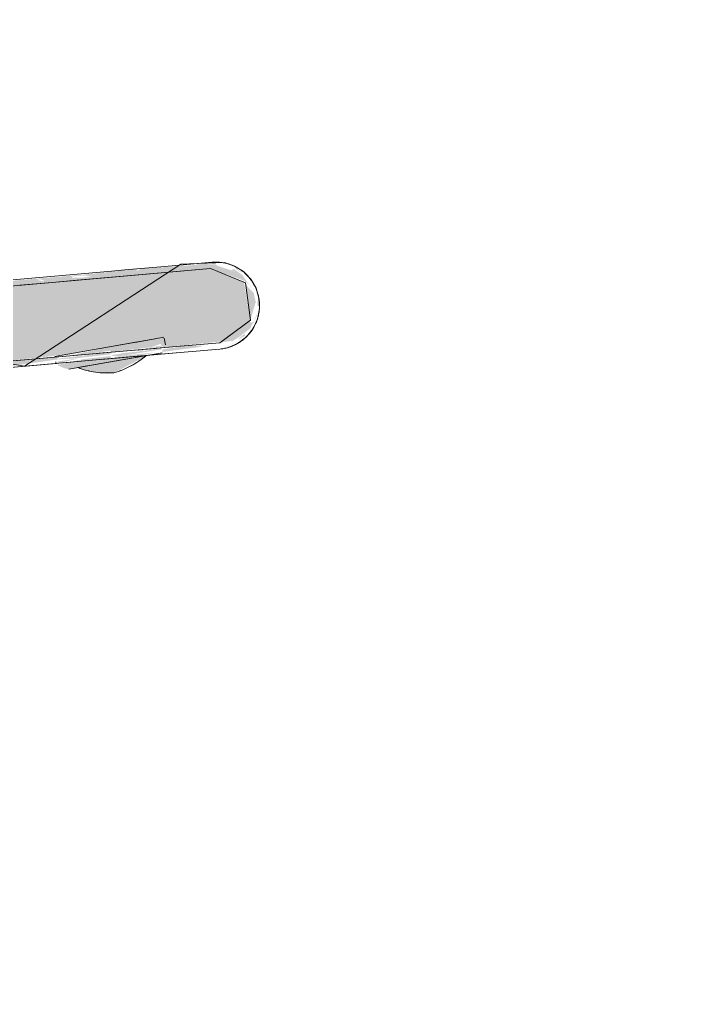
# Model space of a CAD drawing. Header units: millimetres. Extents: x 97900 to 162318, y -1987 to 22028.
# Drawn here: x 135096.1 to 135203.1, y 9100 to 9256.3 of the extents above; entities that cross this region are included whole.
import ezdxf

# ---------------------------------------------------------------- set-up
doc = ezdxf.new("R2010")
doc.units = ezdxf.units.MM
for name, color, linetype, lineweight in [('0-1', 7, 'Continuous', 9), ('A-WALL-PATT', 7, 'Continuous', 9), ('P-SANR-FIXT', 7, 'Continuous', 9)]:
    doc.layers.add(name, color=color, linetype=linetype, lineweight=lineweight)
doc.layers.add('0-2', color=7, linetype='Continuous', lineweight=9, transparency=0.7)

# ---------------------------------------------------------------- blocks, each defined once
blk = doc.blocks.new('смеситель для раковины - Default-30607276-Развертка 3_35-2')
at = {"layer": '0-2'}
for points in [[(-110766.04, 9100), (-110765.41, 9100.27), (-110756.98, 9146.26), (-110751.14, 9165.85), (-110743.6, 9177.87), (-110732.76, 9187.53), (-110720.35, 9193.69), (-110706.53, 9196.94), (-110681.98, 9199.12), (-110657.26, 9201.23), (-110645.7, 9202.51), (-110630.97, 9205.01), (-110630.73, 9204.65), (-110630.85, 9204.52), (-110630.57, 9204.18), (-110630.44, 9203.97), (-110630.23, 9203.76), (-110630.22, 9203.6), (-110620.75, 9204.62), (-110616.16, 9208.01), (-110617.16, 9214.13), (-110622.77, 9216.3), (-110724.91, 9207.55), (-110727.48, 9207.62), (-110729.06, 9207.46), (-110729.15, 9205.93), (-110749.57, 9209.33), (-110765.99, 9100.32)], [(-110633.74, 9203.29), (-110632.4, 9203.4), (-110633.55, 9203.31)], [(-110645.32, 9200.14), (-110638.38, 9201.44), (-110638.63, 9202.26), (-110642.97, 9201.76), (-110647.18, 9200.83), (-110646.15, 9200.34), (-110645.62, 9200.21)], [(-110638.05, 9199.57), (-110633.21, 9202.07), (-110632.89, 9202.33), (-110643.87, 9200.4), (-110641.01, 9199.66), (-110638.09, 9199.57)]]:
    blk.add_hatch(color=256, dxfattribs=at).paths.add_polyline_path(points)
h = blk.add_hatch(color=256, dxfattribs=at)
h.paths.add_polyline_path([(-110620.3, 9203.7), (-110618.98, 9204.12), (-110619.91, 9203.87)])
h.paths.add_polyline_path([(-110616.33, 9206.32), (-110616.02, 9206.79), (-110616.18, 9206.57)])
h.paths.add_polyline_path([(-110615.97, 9206.55), (-110615.52, 9207.13), (-110615.97, 9206.55)])
h.paths.add_polyline_path([(-110726.05, 9207.69), (-110727.48, 9207.88), (-110726.31, 9207.72)])
h.paths.add_polyline_path([(-110730.81, 9208.27), (-110730.83, 9208.29), (-110730.83, 9208.27)])
h.paths.add_polyline_path([(-110735.2, 9208.81), (-110735.56, 9208.87), (-110735.31, 9208.82)])
h.paths.add_polyline_path([(-110615.92, 9214.01), (-110616.62, 9214.97), (-110615.94, 9214.04)])
h.paths.add_polyline_path([(-110618.59, 9216.51), (-110619.75, 9216.99), (-110618.81, 9216.57)])
h = blk.add_hatch(color=256, dxfattribs=at)
h.paths.add_polyline_path([(-110729.08, 9207.72), (-110729.4, 9208.1), (-110735.43, 9208.58), (-110731.17, 9207.97), (-110729.09, 9207.72)])
h.paths.add_polyline_path([(-110614.84, 9211.19), (-110615.07, 9212.09), (-110614.86, 9211.23)])
h.paths.add_polyline_path([(-110615.86, 9213.81), (-110616.38, 9214.42), (-110615.88, 9213.83)])
h.paths.add_polyline_path([(-110616.93, 9215.25), (-110617.43, 9215.78), (-110616.95, 9215.27)])
h = blk.add_hatch(color=256, dxfattribs=at)
h.paths.add_polyline_path([(-110678.14, 9198.46), (-110671.52, 9199.03), (-110661.54, 9200.23), (-110661.54, 9200.42), (-110660.42, 9200.4), (-110657.26, 9200.53), (-110654.24, 9200.7), (-110648.43, 9201.53), (-110647.11, 9201.71), (-110647.18, 9202.11), (-110678.15, 9199.11), (-110678.14, 9198.48)])
h.paths.add_polyline_path([(-110672.93, 9199.03), (-110673.08, 9199.34), (-110671.89, 9199.23), (-110672.73, 9199.05)])
h.paths.add_polyline_path([(-110651.66, 9201.35), (-110651.66, 9201.51), (-110651.17, 9201.46)])
h.paths.add_polyline_path([(-110630.32, 9202.91), (-110624.22, 9203.72), (-110623.77, 9203.95), (-110626.16, 9203.95), (-110630.23, 9203.31), (-110630.31, 9202.93)])
h.paths.add_polyline_path([(-110619.08, 9204.62), (-110617.93, 9205.33), (-110616.13, 9206.72), (-110615.69, 9207.83), (-110616.03, 9207.57), (-110616.33, 9207.88), (-110621.04, 9204.4), (-110619.34, 9204.67)])
h.paths.add_polyline_path([(-110715.9, 9208.44), (-110719.11, 9208.33), (-110718.46, 9208.45), (-110716.93, 9208.41)])
h.paths.add_polyline_path([(-110714.63, 9208.29), (-110715.12, 9208.61), (-110713.97, 9208.7), (-110714.42, 9208.44)])
h.paths.add_polyline_path([(-110633.75, 9216.24), (-110634.24, 9215.96), (-110634.61, 9216.12)])
h.paths.add_polyline_path([(-110649.98, 9214.61), (-110649.26, 9214.37), (-110649.32, 9214.25), (-110650.36, 9214.48)])
h.paths.add_polyline_path([(-110654.76, 9214.17), (-110654.56, 9214.37), (-110655.64, 9214.25)])
h.paths.add_polyline_path([(-110685.78, 9211.58), (-110686.06, 9211.39), (-110685.8, 9211.58)])
h.paths.add_polyline_path([(-110724.15, 9207.48), (-110723.3, 9207.55), (-110622.29, 9216.21), (-110617.16, 9214.37), (-110616.37, 9213.72), (-110617.42, 9215.28), (-110618.28, 9215.7), (-110621.47, 9216.77), (-110621.75, 9216.98), (-110624.44, 9217.07), (-110625, 9216.89), (-110635.27, 9216.17), (-110639.37, 9215.72), (-110642.81, 9215.34), (-110668.48, 9213.16), (-110670.68, 9212.82), (-110674.49, 9212.47), (-110674.72, 9212.58), (-110682.76, 9211.77), (-110682.88, 9211.93), (-110688.1, 9211.39), (-110688.1, 9211.15), (-110693.77, 9210.79), (-110693.5, 9210.96), (-110695.58, 9210.84), (-110698.76, 9210.46), (-110698.32, 9210.34), (-110699.01, 9210.08), (-110700.31, 9210.01), (-110704.15, 9209.72), (-110705.2, 9209.73), (-110705.2, 9209.93), (-110706.62, 9209.91), (-110728.19, 9208.31), (-110728.99, 9208.12), (-110728.89, 9208.06), (-110724.16, 9207.48)])
h.paths.add_polyline_path([(-110725.51, 9207.65), (-110724.04, 9207.72), (-110725.31, 9207.65)])
h.paths.add_polyline_path([(-110724.91, 9207.82), (-110723.3, 9207.98), (-110724.27, 9207.86)])
h.paths.add_polyline_path([(-110615.6, 9212.4), (-110616.4, 9214.04), (-110616.15, 9213.41), (-110615.64, 9212.48)])
h.paths.add_polyline_path([(-110616.16, 9208.01), (-110615.28, 9210.92), (-110615.6, 9212.4), (-110616.89, 9213.72), (-110616.16, 9208.01)])
h.paths.add_polyline_path([(-110728.89, 9208.13), (-110727.48, 9208.24), (-110728.62, 9208.13)])
h.paths.add_polyline_path([(-110615.05, 9209.82), (-110614.99, 9210.34), (-110615.05, 9209.99)])
h.paths.add_polyline_path([(-110691.9, 9210.46), (-110690.88, 9210.72), (-110690.88, 9210.54)])
h.paths.add_polyline_path([(-110671.85, 9212.3), (-110669.72, 9212.69), (-110670.36, 9212.46)])
h.paths.add_polyline_path([(-110644.74, 9214.82), (-110644.74, 9215.04), (-110643.2, 9215.2), (-110641.7, 9215.09), (-110643.2, 9214.83)])
h.paths.add_polyline_path([(-110621.56, 9217.03), (-110622.29, 9217.14), (-110622.28, 9217.06)])
h = blk.add_hatch(color=256, dxfattribs=at)
h.paths.add_polyline_path([(-110621.06, 9203.38), (-110618.84, 9204.08), (-110621.04, 9203.39)])
h.paths.add_polyline_path([(-110616.33, 9206.32), (-110616.03, 9206.82), (-110616.33, 9206.32)])
h.paths.add_polyline_path([(-110618.48, 9216.44), (-110619.29, 9216.7), (-110618.52, 9216.45)])
h = blk.add_hatch(color=256, dxfattribs=at)
h.paths.add_polyline_path([(-110616.99, 9205.51), (-110617.08, 9205.85), (-110618.27, 9204.85), (-110617.08, 9205.46)])
h.paths.add_polyline_path([(-110619.36, 9204.12), (-110618.1, 9204.67), (-110619.08, 9204.28), (-110619.27, 9204.17)])
h.paths.add_polyline_path([(-110617.43, 9204.92), (-110616.93, 9205.33), (-110617.37, 9204.98)])
h.paths.add_polyline_path([(-110615.78, 9207.23), (-110615.18, 9208.77), (-110615.76, 9207.35)])
h.paths.add_polyline_path([(-110615.05, 9209.09), (-110614.93, 9209.12), (-110615.05, 9209.12)])
h.paths.add_polyline_path([(-110615.64, 9213.22), (-110616.38, 9214.4), (-110615.69, 9213.28)])
h.paths.add_polyline_path([(-110615.64, 9213.22), (-110615.69, 9212.84), (-110615.61, 9213.07)])
h.paths.add_polyline_path([(-110615.11, 9211.72), (-110615.4, 9212.69), (-110615.12, 9211.74)])
h.paths.add_polyline_path([(-110617.08, 9215.21), (-110618.14, 9216.01), (-110617.16, 9215.24)])
h.paths.add_polyline_path([(-110617.55, 9215.4), (-110618.86, 9216.25), (-110619.16, 9216.05), (-110617.75, 9215.48)])
h.paths.add_polyline_path([(-110617.13, 9215.64), (-110617.66, 9216.05), (-110617.16, 9215.66)])
h = blk.add_hatch(color=256, dxfattribs=at)
h.paths.add_polyline_path([(-110618.2, 9204.6), (-110616.93, 9205.43), (-110617.86, 9204.85), (-110618.17, 9204.62)])
h.paths.add_polyline_path([(-110617.08, 9205.07), (-110616.83, 9205.33), (-110617.08, 9205.07)])
h.paths.add_polyline_path([(-110615.79, 9207.22), (-110615.6, 9208.01), (-110615.76, 9207.53)])
h.paths.add_polyline_path([(-110615.77, 9207.25), (-110614.9, 9209.23), (-110615.12, 9208.91), (-110615.76, 9207.29)])
h.paths.add_polyline_path([(-110617.31, 9215.48), (-110618.52, 9216.45), (-110618.38, 9216.16), (-110617.34, 9215.5)])
h.paths.add_polyline_path([(-110617.13, 9215.65), (-110617.65, 9216.05), (-110617.16, 9215.67)])
h = blk.add_hatch(color=256, dxfattribs=at)
h.paths.add_polyline_path([(-110616.13, 9206.45), (-110615.73, 9207.02), (-110616.09, 9206.57)])
h.paths.add_polyline_path([(-110727.28, 9207.63), (-110727.63, 9207.88), (-110729.08, 9207.79), (-110728.98, 9207.71), (-110727.31, 9207.63)])
h.paths.add_polyline_path([(-110729.07, 9207.66), (-110729.2, 9207.74), (-110729.09, 9207.66)])
h.paths.add_polyline_path([(-110729.02, 9208.05), (-110729.18, 9208.09), (-110729.09, 9208.06)])
h.paths.add_polyline_path([(-110733.5, 9208.17), (-110740.44, 9209.35), (-110733.59, 9208.19)])
h.paths.add_polyline_path([(-110734.91, 9208.69), (-110735.56, 9208.85), (-110735.09, 9208.72)])
h.paths.add_polyline_path([(-110736.52, 9208.97), (-110742.17, 9209.67), (-110737.71, 9209.12), (-110736.71, 9208.99)])
h.paths.add_polyline_path([(-110614.84, 9211.19), (-110614.99, 9212.09), (-110614.83, 9211.36)])
h.paths.add_polyline_path([(-110614.97, 9210.07), (-110614.86, 9211.23), (-110615.05, 9211.01), (-110614.98, 9210.15)])
h.paths.add_polyline_path([(-110616.86, 9215.12), (-110617.34, 9215.57), (-110616.93, 9215.15)])
h.paths.add_polyline_path([(-110615.51, 9213.46), (-110616.11, 9214.47), (-110615.6, 9213.58)])
h = blk.add_hatch(color=256, dxfattribs=at)
h.paths.add_polyline_path([(-110616.54, 9211.02), (-110616.54, 9211.03), (-110616.62, 9211.61)])
h.paths.add_polyline_path([(-110616.93, 9214.04), (-110617.44, 9214.25), (-110616.93, 9214.04)])
h = blk.add_hatch(color=256, dxfattribs=at)
h.paths.add_polyline_path([(-110621.04, 9204.4), (-110620.75, 9204.62), (-110621.04, 9204.4)])
h.paths.add_polyline_path([(-110616.16, 9208.01), (-110616.15, 9208.01), (-110616.25, 9208.77)])
h = blk.add_hatch(color=256, dxfattribs=at)
h.paths.add_polyline_path([(-110638.58, 9202.53), (-110637.93, 9202.92), (-110638.59, 9202.61)])
h.paths.add_polyline_path([(-110638.63, 9202.86), (-110632.08, 9203.68), (-110630.49, 9204.24), (-110630.5, 9204.32), (-110630.73, 9204.65), (-110630.5, 9204.88), (-110631.76, 9204.97), (-110638.79, 9203.73), (-110638.64, 9202.92)])
h = blk.add_hatch(color=256, dxfattribs=at)
h.paths.add_polyline_path([(-110643.26, 9202.45), (-110642.88, 9202.49), (-110638.68, 9203.13), (-110638.79, 9203.73), (-110645.49, 9202.26), (-110643.26, 9202.45)])
h.paths.add_polyline_path([(-110644.7, 9201.84), (-110638.58, 9202.53), (-110638.73, 9202.85), (-110647.03, 9201.84), (-110647.11, 9201.71), (-110645.19, 9201.86)])
h.paths.add_polyline_path([(-110643.57, 9202.1), (-110641.86, 9202.33), (-110642.97, 9202.17)])
h = blk.add_hatch(color=256, dxfattribs=at)
h.paths.add_polyline_path([(-110633.09, 9202.77), (-110631.42, 9203.04), (-110632.89, 9202.8)])
h.paths.add_polyline_path([(-110633.74, 9203.29), (-110630.11, 9203.85), (-110629.95, 9204.05), (-110633.97, 9203.27)])
h.paths.add_polyline_path([(-110637.41, 9202.18), (-110630.26, 9203.36), (-110630.63, 9203.56), (-110633.39, 9203.03), (-110633.74, 9203.01), (-110636.36, 9202.76), (-110638.55, 9202.37), (-110638.25, 9202.28), (-110637.4, 9202.19)])
h = blk.add_hatch(color=256, dxfattribs=at)
h.paths.add_polyline_path([(-110638.37, 9201.37), (-110631.42, 9202.85), (-110636.15, 9202.34), (-110638.47, 9201.93), (-110638.38, 9201.44)])
h.paths.add_polyline_path([(-110633.43, 9203.01), (-110633.43, 9203.25), (-110634.48, 9203.11), (-110633.7, 9203.01)])
h = blk.add_hatch(color=256, dxfattribs=at)
h.paths.add_polyline_path([(-110647.36, 9200.98), (-110643.67, 9201.91), (-110647.01, 9201.39), (-110647.33, 9201.09)])
h.paths.add_polyline_path([(-110645.49, 9202.08), (-110645.84, 9202.23), (-110645.54, 9202.09)])
h.paths.add_polyline_path([(-110642.88, 9202.3), (-110643.87, 9202.4), (-110642.97, 9202.3)])
at = {"layer": '0-1'}
for p, q in [((-110629.79, 9204.08), (-110629.97, 9205.13)), ((-110647.42, 9201.35), (-110647.36, 9200.98))]:
    blk.add_line(p, q, dxfattribs=at)
at = {"layer": '0-1', "flags": 128}
for points in [[(-110619.65, 9203.65), (-110618.11, 9204.32), (-110616.79, 9205.34), (-110615.71, 9206.68), (-110615.01, 9208.19), (-110614.68, 9209.86), (-110614.76, 9211.53), (-110615.24, 9213.16), (-110616.08, 9214.61), (-110617.26, 9215.83), (-110618.68, 9216.72), (-110620.29, 9217.26), (-110627.33, 9217.01), (-110652.41, 9200.64)], [(-110769.08, 9214.84), (-110767.48, 9214.57), (-110763.49, 9213.91), (-110759.49, 9213.25), (-110755.18, 9212.54), (-110745.43, 9210.93), (-110708.42, 9209.88), (-110652.41, 9200.64)]]:
    blk.add_lwpolyline(points, dxfattribs=at)
at = {"layer": 'P-SANR-FIXT'}
for p, q in [((-110622.29, 9217.32), (-110627.52, 9216.87)), ((-110627.52, 9216.87), (-110622.29, 9217.32)), ((-110643.35, 9214.51), (-110622.57, 9216.31)), ((-110636.31, 9216.1), (-110638.45, 9215.91)), ((-110638.45, 9215.91), (-110636.31, 9216.1)), ((-110630.53, 9216.6), (-110636.31, 9216.1)), ((-110636.31, 9216.1), (-110630.53, 9216.6)), ((-110627.52, 9216.87), (-110630.53, 9216.6)), ((-110630.53, 9216.6), (-110627.52, 9216.87)), ((-110622.57, 9216.31), (-110616.93, 9214.04)), ((-110647.96, 9214.09), (-110643.44, 9214.5)), ((-110653.2, 9213.63), (-110647.97, 9214.09)), ((-110616.93, 9214.04), (-110616.15, 9208.01)), ((-110616.15, 9208.01), (-110621.04, 9204.4)), ((-110638.79, 9203.73), (-110631.18, 9205.07)), ((-110631.18, 9205.07), (-110634.39, 9204.51)), ((-110631.18, 9205.07), (-110630.04, 9205.27)), ((-110630.04, 9205.27), (-110631.18, 9205.07)), ((-110646.39, 9202.39), (-110638.79, 9203.73)), ((-110638.79, 9203.73), (-110646.39, 9202.39)), ((-110634.59, 9204.47), (-110638.79, 9203.73)), ((-110632.07, 9203.43), (-110638.49, 9202.87)), ((-110634.39, 9204.51), (-110634.59, 9204.47)), ((-110631.46, 9203.49), (-110631.68, 9203.47)), ((-110629.27, 9203.68), (-110631.31, 9203.5)), ((-110627.4, 9203.84), (-110629.19, 9203.69)), ((-110621.04, 9204.4), (-110627.38, 9203.84)), ((-110641.47, 9202.61), (-110678.16, 9199.4)), ((-110647.57, 9202.18), (-110646.39, 9202.39)), ((-110646.39, 9202.39), (-110647.57, 9202.18)), ((-110646.18, 9201.18), (-110640.38, 9201.69)), ((-110642.26, 9200.68), (-110634.61, 9202.03)), ((-110634.61, 9202.03), (-110642.26, 9200.68)), ((-110640.7, 9202.68), (-110641.23, 9202.63)), ((-110638.49, 9202.87), (-110640.47, 9202.7)), ((-110640.1, 9201.71), (-110634.61, 9202.19)), ((-110630.34, 9202.78), (-110638.37, 9201.37)), ((-110638.37, 9201.37), (-110634.58, 9202.04)), ((-110634.58, 9202.04), (-110638.37, 9201.37)), ((-110638.37, 9201.37), (-110634.58, 9202.03)), ((-110634.58, 9202.03), (-110634.36, 9202.07)), ((-110634.58, 9202.04), (-110634.48, 9202.05)), ((-110634.48, 9202.05), (-110634.58, 9202.04)), ((-110634.36, 9202.07), (-110632.69, 9202.37)), ((-110634.36, 9202.07), (-110632.89, 9202.33)), ((-110632.89, 9202.33), (-110634.36, 9202.07)), ((-110634.25, 9202.09), (-110632.87, 9202.34)), ((-110632.87, 9202.34), (-110634.25, 9202.09)), ((-110632.68, 9202.37), (-110630.34, 9202.78)), ((-110647.33, 9201.08), (-110646.45, 9201.16)), ((-110638.37, 9201.37), (-110645.32, 9200.14)), ((-110645.32, 9200.14), (-110644.06, 9200.36)), ((-110644.06, 9200.36), (-110642.38, 9200.66)), ((-110643.87, 9200.4), (-110642.38, 9200.66)), ((-110642.38, 9200.66), (-110643.87, 9200.4)), ((-110643.87, 9200.4), (-110642.49, 9200.64)), ((-110642.49, 9200.64), (-110643.87, 9200.4)), ((-110642.27, 9200.68), (-110638.37, 9201.37)), ((-110642.26, 9200.68), (-110638.37, 9201.37)), ((-110638.37, 9201.37), (-110642.26, 9200.68))]:
    blk.add_line(p, q, dxfattribs=at)
at = {"layer": 'P-SANR-FIXT', "flags": 128}
for points in [[(-110678.22, 9199.4), (-110627.4, 9203.84), (-110621.04, 9204.4), (-110616.15, 9208.01), (-110616.93, 9214.04), (-110622.57, 9216.31), (-110647.97, 9214.09), (-110698.75, 9209.63), (-110724.15, 9207.46), (-110726.86, 9207.54)], [(-110638.45, 9215.91), (-110655.56, 9214.41), (-110688.84, 9211.5), (-110704.15, 9210.16)], [(-110704.15, 9210.16), (-110688.84, 9211.5), (-110655.56, 9214.41), (-110638.45, 9215.91)], [(-110621.07, 9203.38), (-110632.49, 9202.38), (-110643.91, 9201.38), (-110655.33, 9200.38), (-110666.76, 9199.38), (-110673.47, 9198.79)], [(-110632.89, 9202.34), (-110627.41, 9202.82), (-110621.07, 9203.38)], [(-110634.37, 9202.21), (-110633.76, 9202.27), (-110632.89, 9202.34)], [(-110673.47, 9198.79), (-110671.83, 9198.93), (-110665.49, 9199.49), (-110659.14, 9200.05), (-110652.8, 9200.6), (-110647.33, 9201.08)]]:
    blk.add_lwpolyline(points, dxfattribs=at)
at = {"layer": 'P-SANR-FIXT'}
for centre, start, end in [((-110641.67, 9212.58), 285.5259, 310.567), ((-110641.67, 9212.58), 298.0896, 310.567), ((-110639.11, 9213.03), 249.3467, 274.4741), ((-110639.11, 9213.03), 249.3467, 261.9104), ((-110641.67, 9212.58), 285.5259, 298.0896), ((-110639.11, 9213.03), 261.9104, 274.4741)]:
    blk.add_arc(centre, 13.5, start, end, dxfattribs=at)
for points in [[(-110621.89, 9217.35), (-110622.02, 9217.34), (-110622.15, 9217.33), (-110622.29, 9217.32)], [(-110622.29, 9217.32), (-110622.15, 9217.33), (-110622.02, 9217.34), (-110621.89, 9217.35)], [(-110620.85, 9217.3), (-110621.19, 9217.34), (-110621.54, 9217.36), (-110621.89, 9217.35)], [(-110621.89, 9217.35), (-110621.54, 9217.36), (-110621.19, 9217.34), (-110620.85, 9217.3)], [(-110620.85, 9217.3), (-110620, 9217.2), (-110619.17, 9216.94), (-110618.42, 9216.54)], [(-110618.06, 9216.34), (-110618.18, 9216.41), (-110618.3, 9216.48), (-110618.42, 9216.54)], [(-110618.42, 9216.54), (-110618.29, 9216.48), (-110618.18, 9216.41), (-110618.06, 9216.34)], [(-110617.67, 9216.09), (-110617.56, 9216.01), (-110617.45, 9215.93), (-110617.34, 9215.84)], [(-110617.12, 9215.66), (-110616.6, 9215.21), (-110616.14, 9214.68), (-110615.77, 9214.1)], [(-110616.54, 9215.11), (-110616.64, 9215.22), (-110616.74, 9215.32), (-110616.85, 9215.42)], [(-110615.76, 9214.1), (-110615.95, 9214.39), (-110616.16, 9214.67), (-110616.38, 9214.93)], [(-110615.39, 9213.44), (-110615.47, 9213.59), (-110615.55, 9213.74), (-110615.63, 9213.88)], [(-110615.63, 9213.88), (-110615.55, 9213.74), (-110615.47, 9213.59), (-110615.39, 9213.44)], [(-110615.23, 9213.07), (-110615.28, 9213.2), (-110615.33, 9213.32), (-110615.39, 9213.44)], [(-110614.99, 9212.43), (-110615.06, 9212.65), (-110615.14, 9212.86), (-110615.23, 9213.07)], [(-110614.82, 9211.75), (-110614.84, 9211.88), (-110614.87, 9212), (-110614.91, 9212.13)], [(-110614.91, 9212.13), (-110614.65, 9211.15), (-110614.61, 9210.12), (-110614.78, 9209.12)], [(-110614.78, 9209.12), (-110614.74, 9209.37), (-110614.71, 9209.61), (-110614.69, 9209.86)], [(-110615.68, 9206.74), (-110615.3, 9207.37), (-110615.02, 9208.06), (-110614.86, 9208.77)], [(-110614.86, 9208.77), (-110614.83, 9208.89), (-110614.81, 9209), (-110614.78, 9209.12)], [(-110616.07, 9206.16), (-110615.93, 9206.35), (-110615.8, 9206.54), (-110615.68, 9206.74)], [(-110617.48, 9204.74), (-110618.52, 9203.97), (-110619.77, 9203.49), (-110621.07, 9203.38)], [(-110618.09, 9204.34), (-110617.84, 9204.49), (-110617.6, 9204.65), (-110617.38, 9204.82)], [(-110617.08, 9205.07), (-110617.21, 9204.96), (-110617.35, 9204.85), (-110617.48, 9204.74)], [(-110617.38, 9204.82), (-110617.28, 9204.9), (-110617.18, 9204.98), (-110617.08, 9205.07)], [(-110617.08, 9205.07), (-110616.93, 9205.2), (-110616.78, 9205.34), (-110616.64, 9205.49)], [(-110616.64, 9205.49), (-110616.78, 9205.34), (-110616.93, 9205.2), (-110617.08, 9205.07)], [(-110616.64, 9205.49), (-110616.44, 9205.7), (-110616.25, 9205.92), (-110616.07, 9206.16)], [(-110621.07, 9203.38), (-110620.78, 9203.4), (-110620.5, 9203.44), (-110620.23, 9203.5)], [(-110620.23, 9203.5), (-110619.96, 9203.56), (-110619.69, 9203.63), (-110619.43, 9203.72)]]:
    blk.add_open_spline(points, degree=3, dxfattribs=at)
for points, knots in [([(-110618.42, 9216.54), (-110618.95, 9216.82), (-110619.75, 9217.12), (-110620.6, 9217.27), (-110620.85, 9217.3)], [0.8184939, 0.8184939, 0.8184939, 0.8184939, 0.9, 0.9347568, 0.9347568, 0.9347568, 0.9347568]), ([(-110615.39, 9213.44), (-110615.33, 9213.32), (-110615.18, 9212.99), (-110615.06, 9212.65), (-110614.99, 9212.43)], [0.3819062, 0.3819062, 0.3819062, 0.3819062, 0.4, 0.4312655, 0.4312655, 0.4312655, 0.4312655]), ([(-110614.68, 9210.16), (-110614.67, 9210.43), (-110614.69, 9210.96), (-110614.76, 9211.49), (-110614.82, 9211.75)], [0.46405253, 0.46405253, 0.46405253, 0.46405253, 0.5, 0.53686711, 0.53686711, 0.53686711, 0.53686711]), ([(-110614.78, 9209.12), (-110614.81, 9209), (-110615.08, 9207.65), (-110615.77, 9206.39), (-110616.64, 9205.49)], [0.5835959, 0.5835959, 0.5835959, 0.5835959, 0.6, 0.7723519, 0.7723519, 0.7723519, 0.7723519]), ([(-110619.24, 9203.79), (-110619.14, 9203.83), (-110618.74, 9203.98), (-110618.36, 9204.18), (-110618.09, 9204.34)], [0.0854645, 0.0854645, 0.0854645, 0.0854645, 0.1, 0.14358777, 0.14358777, 0.14358777, 0.14358777])]:
    blk.add_open_spline(points, degree=3, knots=knots, dxfattribs=at)

msp = doc.modelspace()

# ---------------------------------------------------------------- hatches: boundary and pattern name
at = {"layer": 'A-WALL-PATT'}
h = msp.add_hatch(dxfattribs=at)
h.set_pattern_fill('FP_16', color=256, style=0, pattern_type=2)
h.set_pattern_definition([(90, (135528.3, 8400), (-300, 2e-14), []), (180, (135528.3, 8400), (-4e-14, -300), [])])
h.paths.add_polyline_path([(134928.31, 8400), (134928.31, 8500), (134927.31, 8500), (134927.31, 8400)])
h.paths.add_polyline_path([(135092.65, 9245.54), (135092.99, 9245.02), (135093.49, 9244.73), (135094.31, 9243.71), (135094.17, 9243.08), (135094.51, 9244), (135092.65, 9245.53)])
h.paths.add_polyline_path([(135093.02, 9241.7), (135093.22, 9242.13), (135093.01, 9241.79)])
h.paths.add_polyline_path([(135063.01, 9238.11), (135067.58, 9238.73), (135067.58, 9238.94), (135065.02, 9238.66), (135063.37, 9238.24)])
h.paths.add_polyline_path([(135053.92, 9235.85), (135057.47, 9236.42), (135052.96, 9235.52), (135053.86, 9235.83)])
h.paths.add_polyline_path([(135041.37, 9231.71), (135041.37, 9231.98), (135041.08, 9231.68)])
h.paths.add_polyline_path([(135026.53, 9219.02), (135027.05, 9219.02), (135026.6, 9218.82)])
h.paths.add_polyline_path([(135022.84, 9215.03), (135023.34, 9214.87), (135022.95, 9214.74), (135022.87, 9214.97)])
h.paths.add_polyline_path([(135058.43, 9210.72), (135058.43, 9210.54), (135059.29, 9210.62)])
h.paths.add_polyline_path([(135094.55, 9214.17), (135095.07, 9214.4), (135095.07, 9214.31)])
h.paths.add_polyline_path([(135105.27, 9215.23), (135104.57, 9214.82), (135107.69, 9215.11), (135106.5, 9215.19), (135106.11, 9215.2)])
h.paths.add_polyline_path([(135126.47, 9216.89), (135126.74, 9216.74), (135126.56, 9216.89)])
h.paths.add_polyline_path([(135879.31, 8400), (135899.31, 8400), (135899.31, 10200), (134927.31, 10200), (134927.31, 9353.2), (134928.18, 9353.2), (134929.3, 9352.29), (134929.37, 9352), (134929.3, 9349.67), (134928.87, 9349.25), (134928.8, 9349.02), (134929.3, 9348.12), (134929.5, 9347.88), (134930, 9348.38), (134950.63, 9348.38), (134950.63, 9361.51), (134951.13, 9362.01), (134956.7, 9362.25), (134957.37, 9362.92), (134957.61, 9363.83), (134957.61, 9372.85), (134955.93, 9372.85), (134955.43, 9373.35), (134955.43, 9395.64), (134955.93, 9396.14), (134960.7, 9396.69), (134965.5, 9396.85), (134970.3, 9396.69), (134975.07, 9396.14), (134975.57, 9395.64), (134975.57, 9392.77), (135016, 9392.77), (135016, 9386.84), (134975.57, 9386.84), (134975.57, 9373.35), (134975.07, 9372.85), (134973.38, 9372.85), (134973.63, 9362.92), (134974.29, 9362.25), (134975.2, 9362.01), (134979.86, 9362.01), (134980.36, 9361.33), (134980.36, 9348.38), (135001, 9348.38), (135001.5, 9347.88), (134999.9, 9236.3), (135001.23, 9236.4), (135001.98, 9236.6), (135008.53, 9237.44), (135093.55, 9245.34), (135094.1, 9245), (135094.83, 9243.73), (135094.69, 9242.93), (135094.17, 9242.05), (135092.7, 9241.52), (135075.06, 9239.55), (135062.6, 9237.82), (135062.6, 9238.02), (135055.02, 9236.26), (135051.12, 9235.08), (135046.12, 9232.98), (135046.94, 9232.89), (135045.33, 9232.54), (135042.04, 9231.71), (135041.73, 9231.4), (135043.92, 9231.59), (135043.77, 9231.31), (135043.9, 9231.05), (135042.38, 9230.5), (135041.36, 9230.2), (135040.68, 9229.63), (135037.24, 9227.6), (135033.93, 9225.72), (135034.07, 9225.35), (135033.04, 9224.42), (135033.02, 9224.35), (135030.61, 9223.34), (135030.29, 9223.12), (135030.94, 9222.88), (135030.17, 9222.38), (135029.94, 9222.23), (135029.18, 9222.21), (135028.92, 9221.81), (135029.19, 9221.7), (135029.17, 9221.42), (135025.54, 9218.42), (135025, 9218.18), (135024.46, 9217.34), (135024.53, 9217.03), (135024.68, 9216.92), (135025.32, 9217.21), (135024.24, 9216.02), (135023.84, 9215.88), (135023.43, 9215.44), (135022.48, 9214.58), (135022.34, 9213.54), (135021.25, 9213.25), (135021.02, 9213), (135021.77, 9212.79), (135022.12, 9212.73), (135020.92, 9211.35), (135020.42, 9210.95), (135019.42, 9212.19), (135018.25, 9211.87), (135018.45, 9209.47), (135020.68, 9209.09), (135020.68, 9208.34), (135025.27, 9208.32), (135051, 9210.59), (135051.38, 9210.71), (135056.14, 9210.72), (135056.66, 9210.62), (135061.42, 9211.17), (135061.52, 9211.42), (135096.32, 9214.38), (135098.67, 9214.63), (135099.99, 9214.81), (135109.48, 9215.53), (135109.48, 9215.64), (135114.14, 9216.17), (135121.54, 9216.84), (135124.6, 9216.9), (135127.02, 9217.14), (135128.65, 9217.22), (135131.11, 9216.47), (135133.23, 9214.47), (135134.15, 9212.87), (135134.61, 9210.91), (135134.26, 9208.26), (135133.15, 9206.07), (135132.22, 9205.06), (135130.47, 9204.08), (135128.27, 9203.39), (135128.24, 9203.68), (135128.98, 9203.92), (135129.4, 9204.28), (135130.23, 9204.62), (135129.4, 9204.59), (135125.54, 9203.68), (135125.54, 9203.46), (135118.99, 9202.91), (135119.08, 9202.88), (135118.34, 9202.67), (135116.07, 9202.05), (135113.67, 9200.51), (135111.22, 9199.57), (135108.19, 9199.69), (135104.77, 9200.28), (135103.69, 9200.21), (135102.13, 9200.83), (135102.03, 9201.25), (135101.95, 9201.36), (135092.05, 9200.62), (135091.8, 9200.83), (135088.89, 9200.4), (135087.77, 9200.42), (135087.77, 9200.23), (135087.77, 9200), (135081.38, 9199.44), (135073.49, 9198.69), (135073.41, 9198.75), (135068.17, 9198.35), (135066.32, 9197.94), (135065.64, 9197.55), (135054.92, 9195.7), (135041.29, 9191.01), (135029.42, 9183.25), (135021.04, 9172.73), (135016.16, 9157.66), (135006.03, 9100), (135379.31, 9100), (135379.31, 9096.82), (135475.98, 9096.82), (135475.98, 8879.2), (135379.31, 8876.55), (135379.31, 8500), (135228.31, 8500), (135228.31, 8427.62), (135328.48, 8400.84), (135325.35, 8400), (135434.31, 8400), (135444.39, 8578.45), (135449.31, 8670), (135629.31, 8670), (135639.17, 8488.94), (135644.31, 8400), (135841.02, 8400)])
h.paths.add_polyline_path([(134927.31, 9100), (134960.35, 9100), (134972.53, 9174.83), (134979.22, 9213.99), (134979.64, 9214.01), (134979.74, 9214.37), (134979.75, 9215.93), (134982.07, 9215.76), (134982.68, 9217.45), (134930, 9217.45), (134929.5, 9217.95), (134929.29, 9339.17), (134927.31, 9339.85), (134927.31, 9339.26), (134928.65, 9338.8), (134929.29, 9337.91), (134929.29, 9309.33), (134928.08, 9308.12), (134927.31, 9308.12), (134927.31, 9123.3)])
h.paths.add_polyline_path([(135076.37, 9199.03), (135076.58, 9199.31), (135075.44, 9199.25), (135075.84, 9199.11), (135076.26, 9199.04)])
h.paths.add_polyline_path([(135102.09, 9201.48), (135101.95, 9201.68), (135101.95, 9201.49)])
h.paths.add_polyline_path([(135133.15, 9208.01), (135133.41, 9208.01), (135133.15, 9208.01)])
h.paths.add_polyline_path([(135132.82, 9206.23), (135133.28, 9206.82), (135132.88, 9206.3)])
h.paths.add_polyline_path([(135025.16, 9207.46), (135127.02, 9216.2), (135126.64, 9216.31), (135024.4, 9207.57), (135025.15, 9207.46)])
h.paths.add_polyline_path([(135030.31, 9208.39), (135028.52, 9208.24), (135029.99, 9208.36)])
h.paths.add_polyline_path([(135029.96, 9208.18), (135031.81, 9208.45), (135030.77, 9208.44), (135029.98, 9208.19)])
h.paths.add_polyline_path([(135034.68, 9208.29), (135035.47, 9208.56), (135035.31, 9208.73), (135035.3, 9208.86), (135033.82, 9208.39)])
h.paths.add_polyline_path([(135134.05, 9210.34), (135134.22, 9210.51), (135134.03, 9210.91)])
h.paths.add_polyline_path([(135088.33, 9213.78), (135088.65, 9213.94), (135088.62, 9213.82)])
h.paths.add_polyline_path([(135096.62, 9213.97), (135099.99, 9214.62), (135098.63, 9214.37), (135097.2, 9214.09)])
h.paths.add_polyline_path([(135023.44, 9214.43), (135023.73, 9215.16), (135024.03, 9215.19), (135023.45, 9214.44)])
h.paths.add_polyline_path([(135112.19, 9215.84), (135117.22, 9216.27), (135113, 9215.92), (135112.55, 9215.88)])
h.paths.add_polyline_path([(135124.6, 9216.9), (135125.37, 9217.09), (135125.17, 9216.95)])
h.paths.add_polyline_path([(135127.96, 9216.94), (135127.02, 9217.06), (135127.89, 9216.95)])
h.paths.add_polyline_path([(135015.14, 9218.13), (135026.37, 9224.75), (135029.27, 9226.26), (135028.51, 9225.67), (135029.85, 9226.15), (135032.84, 9228.15), (135030.85, 9227.14), (135022.71, 9222.57), (135015.09, 9218.14)])
h.paths.add_polyline_path([(135031.25, 9223.26), (135031.01, 9223.57), (135031.46, 9223.4)])
h.paths.add_polyline_path([(135038.47, 9228.84), (135039.64, 9229.36), (135039.43, 9229.36), (135038.55, 9228.88)])
h.paths.add_polyline_path([(135035.87, 9229.09), (135039.77, 9231.31), (135036.5, 9229.63), (135036.18, 9229.26)])
h.paths.add_polyline_path([(135043.41, 9231.73), (135043.77, 9231.99), (135043.77, 9231.77)])
h.paths.add_polyline_path([(135044.3, 9232.79), (135045.6, 9233.58), (135044.58, 9232.98), (135044.35, 9232.83)])
h.paths.add_polyline_path([(135048.95, 9233.8), (135048.27, 9234.01), (135052.08, 9234.8), (135051.77, 9234.46), (135049.39, 9233.9)])
h.paths.add_polyline_path([(135048.12, 9233.5), (135048.66, 9233.76), (135048.23, 9233.54)])
h.paths.add_polyline_path([(135061.3, 9237.42), (135063.01, 9237.69), (135061.41, 9237.43)])
h.paths.add_polyline_path([(135061.07, 9237.47), (135061.82, 9237.79), (135061.3, 9237.52)])

# ---------------------------------------------------------------- block references
at = {"layer": 'P-SANR-FIXT'}
msp.add_blockref('смеситель для раковины - Default-30607276-Развертка 3_35-2', (245749.31, 0), dxfattribs=at)

doc.saveas('drawing.dxf')
